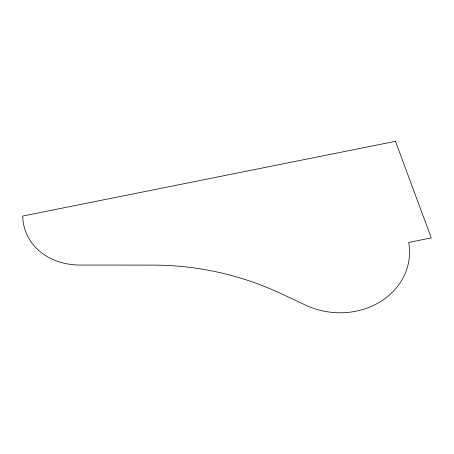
<?xml version="1.0" encoding="UTF-8"?>
<svg xmlns="http://www.w3.org/2000/svg" width="454" height="454" viewBox="0 0 454 454"><rect width="100%" height="100%" fill="white"/><g stroke="black" fill="none" stroke-linecap="round" stroke-linejoin="round"><path stroke-width="0.68" d="M395.457 141.319L22.7 216.047L22.728 216.842A70.245 57.028 -23.9 0 0 80.403 265.068L152.839 265.102A425.228 358.024 -78.7 0 1 282.541 294.305L305.707 305.173A71.505 62.317 5.7 0 0 380.049 301.882A71.505 62.317 5.7 0 0 408.702 242.425L431.3 237.913L395.457 141.319"/></g></svg>
